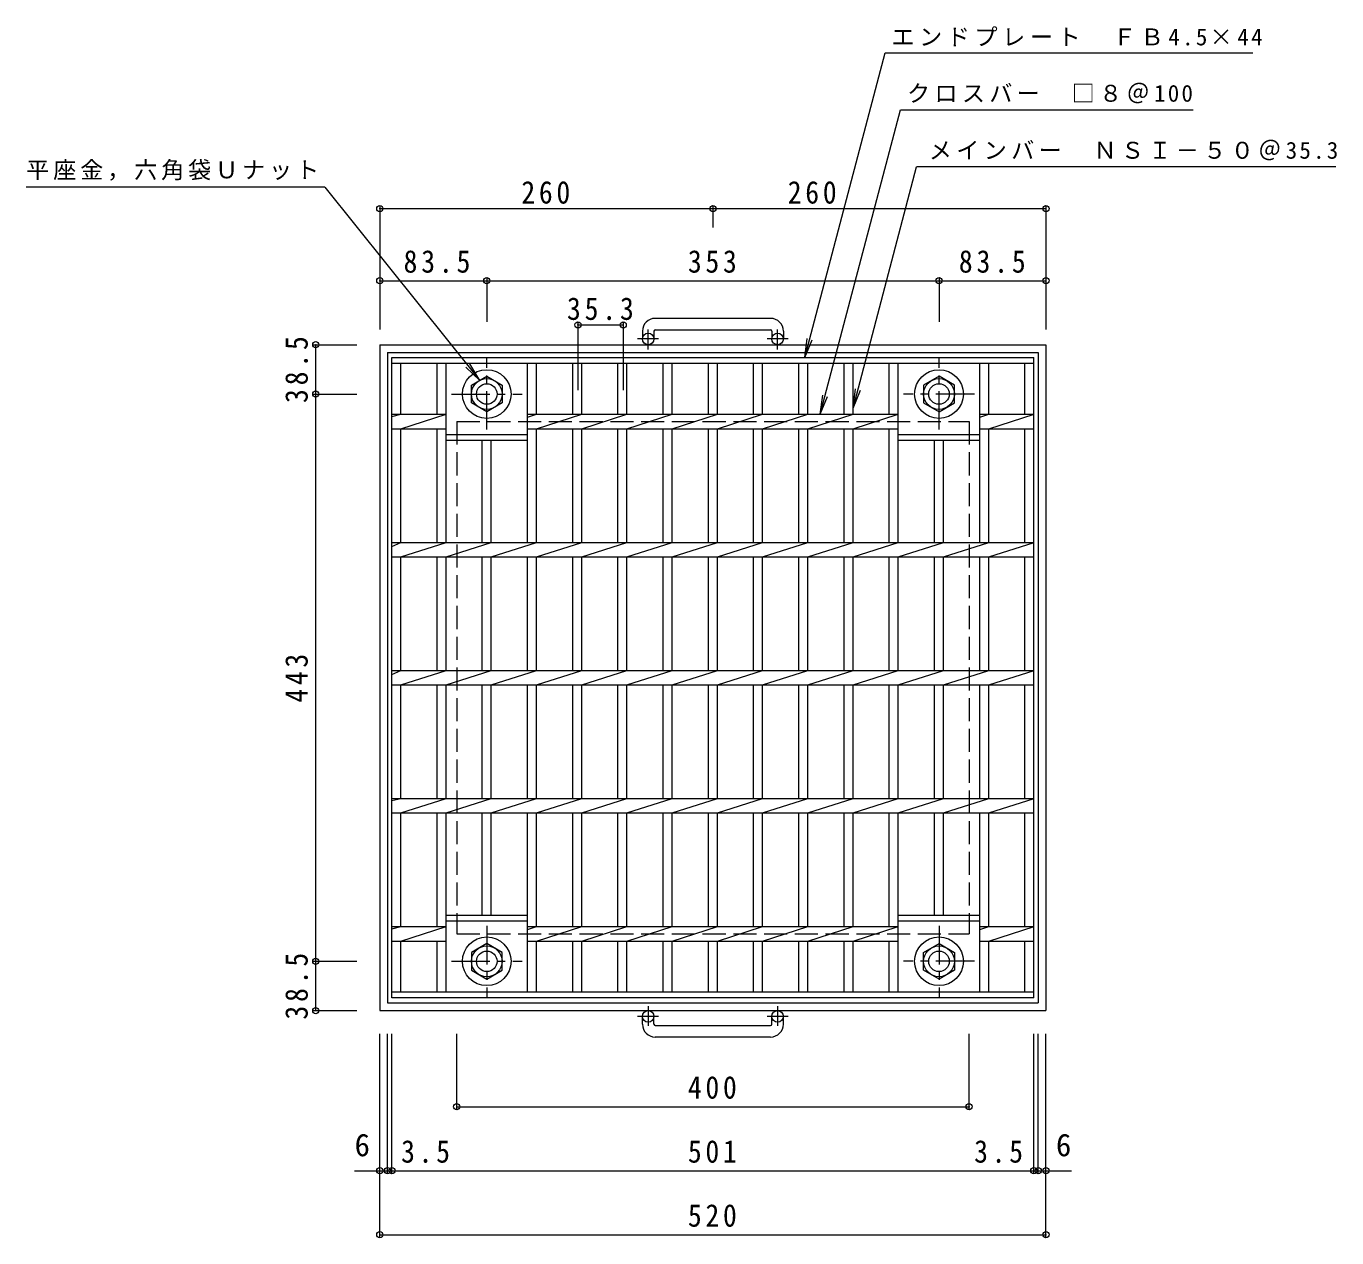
# Model space of a CAD drawing. Units: millimetres at full size, sheet at 1:6. Extents: x -841 to 962, y -827 to 765.
# Drawn here: x -841 to 182, y -181 to 765 of the extents above; entities that cross this region are included whole.
import ezdxf
from ezdxf.enums import TextEntityAlignment as Align

# ---------------------------------------------------------------- set-up
doc = ezdxf.new("R2010")
doc.units = ezdxf.units.MM
doc.header["$LTSCALE"] = 6
doc.header["$PDMODE"] = 32
doc.header["$PDSIZE"] = 4.8
doc.linetypes.add('CHAIN1', pattern=[8, 5, -1, 1, -1])
doc.linetypes.add('DASHED3', pattern=[4, 3, -1])
for name, color, linetype, lineweight in [('E-1', 2, 'Continuous', 9), ('E-2', 3, 'Continuous', 9), ('E-4', 7, 'Continuous', 9), ('E-5', 7, 'Continuous', 9)]:
    doc.layers.add(name, color=color, linetype=linetype, lineweight=lineweight)
doc.styles.add('ＭＳ ゴシック', font='')
doc.styles.get('ＭＳ ゴシック').set_extended_font_data('MS Gothic')

msp = doc.modelspace()

# ---------------------------------------------------------------- linework, layer by layer
at = {"layer": 'E-1'}
for p, q in [((-260.145, 537.202), (-350.145, 537.202)), ((-360.145, 527.202), (-360.145, 521.102)), ((-351.145, 527.202), (-351.145, 521.102)), ((-350.145, 528.202), (-260.145, 528.202)), ((-259.145, 527.202), (-259.145, 521.102)), ((-250.145, 527.202), (-250.145, 521.102)), ((-565.145, 516.602), (-565.145, -3.398)), ((-565.145, 516.602), (-45.145, 516.602)), ((-45.145, 516.602), (-45.145, -3.398)), ((-559.145, 510.602), (-559.145, 2.602)), ((-559.145, 510.602), (-51.145, 510.602)), ((-51.145, 510.602), (-51.145, 2.602)), ((-559.145, 2.602), (-51.145, 2.602)), ((-565.145, -3.398), (-45.145, -3.398)), ((-360.145, -13.999), (-360.145, -7.899)), ((-351.145, -13.999), (-351.145, -7.899)), ((-259.145, -13.999), (-259.145, -7.899)), ((-250.145, -13.999), (-250.145, -7.899)), ((-350.145, -14.999), (-260.145, -14.999)), ((-260.145, -23.999), (-350.145, -23.999))]:
    msp.add_line(p, q, dxfattribs=at)
at = {"layer": 'E-1', "linetype": 'CHAIN1'}
for p, q in [((-355.645, 512.994), (-355.645, 528.592)), ((-254.645, 512.994), (-254.645, 528.592)), ((-347.482, 521.102), (-363.889, 521.102)), ((-246.482, 521.102), (-262.889, 521.102)), ((-481.645, 450.466), (-481.645, 505.739)), ((-128.645, 450.466), (-128.645, 505.739)), ((-509.281, 478.102), (-454.008, 478.102)), ((-101.008, 478.102), (-156.281, 478.102)), ((-481.645, 62.738), (-481.645, 7.464)), ((-128.645, 62.738), (-128.645, 7.464)), ((-509.281, 35.101), (-454.008, 35.101)), ((-101.008, 35.101), (-156.282, 35.101)), ((-355.645, 0.208), (-355.645, -15.389)), ((-254.645, 0.208), (-254.645, -15.389)), ((-347.482, -7.899), (-363.889, -7.899)), ((-246.482, -7.899), (-262.889, -7.899))]:
    msp.add_line(p, q, dxfattribs=at)
at = {"layer": 'E-1', "linetype": 'DASHED3'}
for p, q in [((-505.145, 456.602), (-505.145, 56.601)), ((-505.145, 456.602), (-105.144, 456.602)), ((-105.144, 456.602), (-105.144, 56.601)), ((-505.145, 56.601), (-105.144, 56.601))]:
    msp.add_line(p, q, dxfattribs=at)
at = {"layer": 'E-1'}
for points in [[(-469.645, 485.03), (-469.645, 471.174), (-481.645, 464.245), (-493.645, 471.174), (-493.645, 485.03), (-481.645, 491.959)], [(-140.645, 485.03), (-140.645, 471.174), (-128.645, 464.245), (-116.645, 471.174), (-116.645, 485.03), (-128.645, 491.959)], [(-469.644, 28.173), (-469.644, 42.03), (-481.645, 48.958), (-493.644, 42.03), (-493.644, 28.173), (-481.645, 21.245)], [(-140.645, 28.173), (-140.645, 42.03), (-128.645, 48.958), (-116.645, 42.03), (-116.645, 28.173), (-128.645, 21.245)]]:
    msp.add_lwpolyline(points, close=True, dxfattribs=at)
for centre, radius in [((-355.645, 521.102), 4.5), ((-254.645, 521.102), 4.5), ((-481.645, 478.102), 19), ((-128.645, 478.102), 19), ((-481.645, 478.102), 12), ((-481.645, 478.102), 8), ((-128.645, 478.102), 12), ((-128.645, 478.102), 8), ((-481.645, 35.101), 19), ((-128.645, 35.101), 19), ((-481.645, 35.101), 12), ((-481.645, 35.101), 8), ((-128.645, 35.101), 12), ((-128.645, 35.101), 8), ((-355.645, -7.899), 4.5), ((-254.645, -7.899), 4.5)]:
    msp.add_circle(centre, radius, dxfattribs=at)
for centre, radius, start, end in [((-350.145, 527.202), 10, 90, 180), ((-260.145, 527.202), 10, 0, 90), ((-350.145, 527.202), 1, 90, 180), ((-260.145, 527.202), 1, 0, 90), ((-350.145, -13.999), 10, 180, 270), ((-350.145, -13.999), 1, 180, 270), ((-260.145, -13.999), 10, 270, 0), ((-260.145, -13.999), 1, 270, 0)]:
    msp.add_arc(centre, radius, start, end, dxfattribs=at)
at = {"layer": 'E-2'}
for p, q in [((-555.645, 6.601), (-555.645, 506.602)), ((-555.645, 506.602), (-54.645, 506.602)), ((-555.645, 502.102), (-54.645, 502.102)), ((-548.645, 462.251), (-548.645, 502.102)), ((-520.445, 462.251), (-520.445, 502.102)), ((-513.445, 462.251), (-513.445, 502.102)), ((-449.845, 362.251), (-449.845, 502.102)), ((-442.845, 462.251), (-442.845, 502.102)), ((-414.545, 462.251), (-414.545, 502.102)), ((-407.545, 462.251), (-407.545, 502.102)), ((-379.245, 462.251), (-379.245, 502.102)), ((-372.245, 462.251), (-372.245, 502.102)), ((-343.945, 462.251), (-343.945, 502.102)), ((-336.945, 462.251), (-336.945, 502.102)), ((-308.645, 462.251), (-308.645, 502.102)), ((-301.645, 462.251), (-301.645, 502.102)), ((-273.345, 462.251), (-273.345, 502.102)), ((-266.345, 462.251), (-266.345, 502.102)), ((-238.045, 462.251), (-238.045, 502.102)), ((-231.045, 462.251), (-231.045, 502.102)), ((-202.745, 462.251), (-202.745, 502.102)), ((-195.745, 462.251), (-195.745, 502.102)), ((-167.445, 462.251), (-167.445, 502.102)), ((-160.445, 362.251), (-160.445, 502.102)), ((-96.845, 362.251), (-96.845, 502.102)), ((-89.845, 462.251), (-89.845, 502.102)), ((-61.645, 462.251), (-61.645, 502.102)), ((-54.645, 6.601), (-54.645, 506.602)), ((-555.645, 460.57), (-548.645, 462.251)), ((-513.445, 362.251), (-513.445, 462.251)), ((-449.845, 462.251), (-160.445, 462.251)), ((-449.845, 460.011), (-442.845, 462.251)), ((-442.845, 450.952), (-407.545, 462.251)), ((-407.545, 450.952), (-372.245, 462.251)), ((-372.245, 450.952), (-336.945, 462.251)), ((-336.946, 450.952), (-301.646, 462.251)), ((-301.646, 450.952), (-266.346, 462.251)), ((-266.346, 450.952), (-231.046, 462.251)), ((-231.046, 450.952), (-195.746, 462.251)), ((-195.746, 450.952), (-160.446, 462.251)), ((-96.845, 462.251), (-54.645, 462.251)), ((-96.845, 460.011), (-89.846, 462.251)), ((-89.847, 450.952), (-54.446, 462.251)), ((-555.645, 450.952), (-513.445, 450.952)), ((-548.645, 362.251), (-548.645, 450.952)), ((-520.445, 362.251), (-520.445, 450.952)), ((-449.845, 450.952), (-160.445, 450.952)), ((-442.845, 362.251), (-442.845, 450.952)), ((-414.545, 362.251), (-414.545, 450.952)), ((-407.545, 362.251), (-407.545, 450.952)), ((-379.245, 362.251), (-379.245, 450.952)), ((-372.245, 362.251), (-372.245, 450.952)), ((-343.945, 362.251), (-343.945, 450.952)), ((-336.945, 362.251), (-336.945, 450.952)), ((-308.645, 362.251), (-308.645, 450.952)), ((-301.645, 362.251), (-301.645, 450.952)), ((-273.345, 362.251), (-273.345, 450.952)), ((-266.345, 362.251), (-266.345, 450.952)), ((-238.045, 362.251), (-238.045, 450.952)), ((-231.045, 362.251), (-231.045, 450.952)), ((-202.745, 362.251), (-202.745, 450.952)), ((-195.745, 362.251), (-195.745, 450.952)), ((-167.445, 362.251), (-167.445, 450.952)), ((-96.845, 450.952), (-54.645, 450.952)), ((-89.845, 362.251), (-89.845, 450.952)), ((-61.645, 362.251), (-61.645, 450.952)), ((-513.445, 446.602), (-449.845, 446.602)), ((-513.445, 442.102), (-449.845, 442.102)), ((-485.145, 362.251), (-485.145, 442.102)), ((-478.145, 362.251), (-478.145, 442.102)), ((-160.445, 446.602), (-96.845, 446.602)), ((-160.445, 442.102), (-96.845, 442.102)), ((-132.145, 362.251), (-132.145, 442.102)), ((-125.145, 362.251), (-125.145, 442.102)), ((-555.645, 362.251), (-54.645, 362.251)), ((-555.645, 359.16), (-548.645, 362.251)), ((-548.645, 350.952), (-513.445, 362.251)), ((-513.445, 350.952), (-478.145, 362.251)), ((-478.145, 350.952), (-442.845, 362.251)), ((-442.845, 350.952), (-407.545, 362.251)), ((-407.545, 350.952), (-372.245, 362.251)), ((-372.245, 350.952), (-336.945, 362.251)), ((-336.946, 350.952), (-301.646, 362.251)), ((-301.646, 350.952), (-266.346, 362.251)), ((-266.346, 350.952), (-231.046, 362.251)), ((-231.046, 350.952), (-195.746, 362.251)), ((-195.746, 350.952), (-160.446, 362.251)), ((-160.446, 350.952), (-125.146, 362.251)), ((-125.146, 350.952), (-89.846, 362.251)), ((-89.847, 350.952), (-54.446, 362.251)), ((-555.645, 350.952), (-54.645, 350.952)), ((-548.645, 262.252), (-548.645, 350.952)), ((-520.445, 262.252), (-520.445, 350.952)), ((-513.445, 262.252), (-513.445, 350.952)), ((-485.145, 262.252), (-485.145, 350.952)), ((-478.145, 262.252), (-478.145, 350.952)), ((-449.845, 262.252), (-449.845, 350.952)), ((-442.845, 262.252), (-442.845, 350.952)), ((-414.545, 262.252), (-414.545, 350.952)), ((-407.545, 262.252), (-407.545, 350.952)), ((-379.245, 262.252), (-379.245, 350.952)), ((-372.245, 262.252), (-372.245, 350.952)), ((-343.945, 262.252), (-343.945, 350.952)), ((-336.945, 262.252), (-336.945, 350.952)), ((-308.645, 262.252), (-308.645, 350.952)), ((-301.645, 262.252), (-301.645, 350.952)), ((-273.345, 262.252), (-273.345, 350.952)), ((-266.345, 262.252), (-266.345, 350.952)), ((-238.045, 262.252), (-238.045, 350.952)), ((-231.045, 262.252), (-231.045, 350.952)), ((-202.745, 262.252), (-202.745, 350.952)), ((-195.745, 262.252), (-195.745, 350.952)), ((-167.445, 262.252), (-167.445, 350.952)), ((-160.445, 262.252), (-160.445, 350.952)), ((-132.145, 262.252), (-132.145, 350.952)), ((-125.145, 262.252), (-125.145, 350.952)), ((-96.845, 262.252), (-96.845, 350.952)), ((-89.845, 262.252), (-89.845, 350.952)), ((-61.645, 262.252), (-61.645, 350.952)), ((-555.645, 262.252), (-54.645, 262.252)), ((-555.645, 259.16), (-548.645, 262.252)), ((-548.645, 250.952), (-513.445, 262.252)), ((-513.445, 250.952), (-478.145, 262.252)), ((-478.145, 250.952), (-442.845, 262.252)), ((-442.845, 250.952), (-407.545, 262.252)), ((-407.545, 250.952), (-372.245, 262.252)), ((-372.245, 250.952), (-336.945, 262.252)), ((-336.946, 250.952), (-301.646, 262.252)), ((-301.646, 250.952), (-266.346, 262.252)), ((-266.346, 250.952), (-231.046, 262.252)), ((-231.046, 250.952), (-195.746, 262.252)), ((-195.746, 250.952), (-160.446, 262.252)), ((-160.446, 250.952), (-125.146, 262.252)), ((-125.146, 250.952), (-89.846, 262.252)), ((-89.847, 250.952), (-54.446, 262.252)), ((-555.645, 250.951), (-54.645, 250.951)), ((-548.645, 162.252), (-548.645, 250.951)), ((-520.445, 162.252), (-520.445, 250.951)), ((-513.445, 162.252), (-513.445, 250.951)), ((-485.145, 162.252), (-485.145, 250.951)), ((-478.145, 162.252), (-478.145, 250.951)), ((-449.845, 162.252), (-449.845, 250.951)), ((-442.845, 162.252), (-442.845, 250.951)), ((-414.545, 162.252), (-414.545, 250.951)), ((-407.545, 162.252), (-407.545, 250.951)), ((-379.245, 162.252), (-379.245, 250.951)), ((-372.245, 162.252), (-372.245, 250.951)), ((-343.945, 162.252), (-343.945, 250.951)), ((-336.945, 162.252), (-336.945, 250.951)), ((-308.645, 162.252), (-308.645, 250.951)), ((-301.645, 162.252), (-301.645, 250.951)), ((-273.345, 162.252), (-273.345, 250.951)), ((-266.345, 162.252), (-266.345, 250.951)), ((-238.045, 162.252), (-238.045, 250.951)), ((-231.045, 162.252), (-231.045, 250.951)), ((-202.745, 162.252), (-202.745, 250.951)), ((-195.745, 162.252), (-195.745, 250.951)), ((-167.445, 162.252), (-167.445, 250.951)), ((-160.445, 162.252), (-160.445, 250.951)), ((-132.145, 162.252), (-132.145, 250.951)), ((-125.145, 162.252), (-125.145, 250.951)), ((-96.845, 162.252), (-96.845, 250.951)), ((-89.845, 162.252), (-89.845, 250.951)), ((-61.645, 162.252), (-61.645, 250.951)), ((-555.645, 162.252), (-54.645, 162.252)), ((-555.645, 160.57), (-548.645, 162.252)), ((-548.645, 150.952), (-513.445, 162.252)), ((-513.445, 150.952), (-478.145, 162.252)), ((-478.145, 150.952), (-442.845, 162.252)), ((-442.845, 150.952), (-407.545, 162.252)), ((-407.545, 150.952), (-372.245, 162.252)), ((-372.245, 150.952), (-336.945, 162.252)), ((-336.946, 150.952), (-301.646, 162.252)), ((-301.646, 150.952), (-266.346, 162.252)), ((-266.346, 150.952), (-231.046, 162.252)), ((-231.046, 150.952), (-195.746, 162.252)), ((-195.746, 150.952), (-160.446, 162.252)), ((-160.446, 150.952), (-125.146, 162.252)), ((-125.146, 150.952), (-89.846, 162.252)), ((-89.847, 150.952), (-54.446, 162.252)), ((-555.645, 150.951), (-54.645, 150.951)), ((-548.645, 62.252), (-548.645, 150.951)), ((-520.445, 62.252), (-520.445, 150.951)), ((-513.445, 62.252), (-513.445, 150.951)), ((-485.145, 71.101), (-485.145, 150.951)), ((-478.145, 71.101), (-478.145, 150.951)), ((-449.845, 11.101), (-449.845, 150.951)), ((-442.845, 62.252), (-442.845, 150.951)), ((-414.545, 62.252), (-414.545, 150.951)), ((-407.545, 62.252), (-407.545, 150.951)), ((-379.245, 62.252), (-379.245, 150.951)), ((-372.245, 62.252), (-372.245, 150.951)), ((-343.945, 62.252), (-343.945, 150.951)), ((-336.945, 62.252), (-336.945, 150.951)), ((-308.645, 62.252), (-308.645, 150.951)), ((-301.645, 62.252), (-301.645, 150.951)), ((-273.345, 62.252), (-273.345, 150.951)), ((-266.345, 62.252), (-266.345, 150.951)), ((-238.045, 62.252), (-238.045, 150.951)), ((-231.045, 62.252), (-231.045, 150.951)), ((-202.745, 62.252), (-202.745, 150.951)), ((-195.745, 62.252), (-195.745, 150.951)), ((-167.445, 62.252), (-167.445, 150.951)), ((-160.445, 11.101), (-160.445, 150.951)), ((-132.145, 71.101), (-132.145, 150.951)), ((-125.145, 71.101), (-125.145, 150.951)), ((-96.845, 11.101), (-96.845, 150.951)), ((-89.845, 62.252), (-89.845, 150.951)), ((-61.645, 62.252), (-61.645, 150.951)), ((-555.645, 60.57), (-548.645, 62.252)), ((-513.445, 71.101), (-449.845, 71.101)), ((-513.445, 66.601), (-449.845, 66.601)), ((-513.445, 11.101), (-513.445, 62.252)), ((-449.845, 62.252), (-160.446, 62.252)), ((-449.845, 60.011), (-442.845, 62.252)), ((-442.845, 50.952), (-407.545, 62.252)), ((-407.545, 50.952), (-372.245, 62.252)), ((-372.245, 50.952), (-336.945, 62.252)), ((-336.946, 50.952), (-301.646, 62.252)), ((-301.646, 50.952), (-266.346, 62.252)), ((-266.346, 50.952), (-231.046, 62.252)), ((-231.046, 50.952), (-195.746, 62.252)), ((-195.746, 50.952), (-160.446, 62.252)), ((-160.445, 71.101), (-96.845, 71.101)), ((-160.445, 66.601), (-96.845, 66.601)), ((-96.845, 62.252), (-54.645, 62.252)), ((-96.845, 60.012), (-89.846, 62.252)), ((-89.847, 50.952), (-54.446, 62.252)), ((-555.645, 50.951), (-513.445, 50.951)), ((-548.645, 11.101), (-548.645, 50.951)), ((-520.445, 11.101), (-520.445, 50.951)), ((-449.845, 50.951), (-160.445, 50.951)), ((-442.845, 11.101), (-442.845, 50.951)), ((-414.545, 11.101), (-414.545, 50.951)), ((-407.545, 11.101), (-407.545, 50.951)), ((-379.245, 11.101), (-379.245, 50.951)), ((-372.245, 11.101), (-372.245, 50.951)), ((-343.945, 11.101), (-343.945, 50.951)), ((-336.945, 11.101), (-336.945, 50.951)), ((-308.645, 11.101), (-308.645, 50.951)), ((-301.645, 11.101), (-301.645, 50.951)), ((-273.345, 11.101), (-273.345, 50.951)), ((-266.345, 11.101), (-266.345, 50.951)), ((-238.045, 11.101), (-238.045, 50.951)), ((-231.045, 11.101), (-231.045, 50.951)), ((-202.745, 11.101), (-202.745, 50.951)), ((-195.745, 11.101), (-195.745, 50.951)), ((-167.445, 11.101), (-167.445, 50.951)), ((-96.845, 50.951), (-54.645, 50.951)), ((-89.845, 11.101), (-89.845, 50.951)), ((-61.645, 11.101), (-61.645, 50.951)), ((-54.645, 11.101), (-555.645, 11.101)), ((-54.645, 6.601), (-555.645, 6.601))]:
    msp.add_line(p, q, dxfattribs=at)
for points in [[(-555.645, 462.251), (-513.445, 462.251), (-513.445, 462.251)], [(-548.645, 450.952), (-513.445, 462.251), (-513.445, 462.251)], [(-555.645, 62.252), (-513.445, 62.252), (-513.445, 62.252)], [(-548.645, 50.952), (-513.445, 62.252), (-513.445, 62.252)]]:
    msp.add_lwpolyline(points, dxfattribs=at)
at = {"layer": 'E-4'}
for p, q in [((-565.145, 624.757), (-565.145, 528.602)), ((-305.145, 624.757), (-305.145, 608.141)), ((-45.145, 624.757), (-45.145, 528.602)), ((-565.145, 622.957), (-305.145, 622.957)), ((-305.145, 622.957), (-45.145, 622.957)), ((-565.145, 568.402), (-565.145, 534.602)), ((-565.145, 566.602), (-481.645, 566.602)), ((-481.645, 568.402), (-481.645, 534.602)), ((-481.645, 566.602), (-128.645, 566.602)), ((-128.645, 568.402), (-128.645, 534.602)), ((-128.645, 566.602), (-45.144, 566.602)), ((-45.144, 568.402), (-45.144, 534.602)), ((-410.445, 533.92), (-410.445, 481.234)), ((-410.445, 532.12), (-375.145, 532.12)), ((-375.145, 533.92), (-375.145, 481.234)), ((-616.945, 516.602), (-583.145, 516.602)), ((-615.145, 478.102), (-615.145, 516.602)), ((-616.945, 478.102), (-583.145, 478.102)), ((-615.145, 35.101), (-615.145, 478.102)), ((-616.945, 35.101), (-583.145, 35.101)), ((-615.145, -3.399), (-615.145, 35.101)), ((-616.945, -3.399), (-583.145, -3.399)), ((-565.145, -180.199), (-565.145, -21.399)), ((-559.145, -130.199), (-559.145, -21.399)), ((-555.645, -130.199), (-555.645, -21.399)), ((-505.145, -80.199), (-505.145, -21.399)), ((-105.144, -80.199), (-105.144, -21.399)), ((-54.645, -130.199), (-54.645, -21.399)), ((-51.144, -130.199), (-51.144, -21.399)), ((-45.144, -180.199), (-45.144, -21.399)), ((-505.145, -78.399), (-105.144, -78.399)), ((-584.816, -128.399), (-559.145, -128.399)), ((-559.145, -128.399), (-555.645, -128.399)), ((-555.645, -128.399), (-54.645, -128.399)), ((-54.645, -128.399), (-51.144, -128.399)), ((-51.144, -128.399), (-25.344, -128.399)), ((-565.145, -178.399), (-45.144, -178.399))]:
    msp.add_line(p, q, dxfattribs=at)
for p in [(-565.145, 622.957), (-305.145, 622.957), (-45.145, 622.957), (-565.145, 566.602), (-481.645, 566.602), (-128.645, 566.602), (-45.144, 566.602), (-410.445, 532.12), (-375.145, 532.12), (-615.145, 516.602), (-615.145, 478.102), (-615.145, 35.101), (-615.145, -3.399), (-505.145, -78.399), (-105.144, -78.399), (-565.145, -128.399), (-559.145, -128.399), (-555.645, -128.399), (-54.645, -128.399), (-51.144, -128.399), (-45.144, -128.399), (-565.145, -178.399), (-45.144, -178.399)]:
    msp.add_point(p, dxfattribs=at)
at = {"layer": 'E-5'}
for p, q in [((-233.488, 506.602), (-170.755, 744.606)), ((-170.755, 744.606), (116.424, 744.606)), ((-221.307, 462.251), (-158.615, 700.106)), ((-158.615, 700.106), (69.814, 700.106)), ((-195.745, 467.177), (-146.296, 655.607)), ((181.08, 655.607), (-146.296, 655.607)), ((-608.153, 639.607), (-841.153, 639.607)), ((-233.488, 506.602), (-231.53, 521.474)), ((-233.488, 506.602), (-227.747, 520.46)), ((-487.142, 488.784), (-494.922, 501.609)), ((-195.745, 467.177), (-193.787, 482.048)), ((-195.745, 467.177), (-190.005, 481.035)), ((-221.307, 462.251), (-219.349, 477.123)), ((-221.307, 462.251), (-215.567, 476.11))]:
    msp.add_line(p, q, dxfattribs=at)
msp.add_lwpolyline([(-608.153, 639.607), (-487.142, 488.784), (-497.976, 499.159)], dxfattribs=at)

# ---------------------------------------------------------------- texts
at = {"layer": 'E-4', "color": 2, "style": 'ＭＳ ゴシック'}
for p in [(-584.816, -122.399), (-37.344, -122.399)]:
    msp.add_text('6', height=17.6, dxfattribs=at).set_placement(p, align=Align.BOTTOM_LEFT)
at = {"layer": 'E-4', "color": 2, "char_height": 17.6, "attachment_point": 7, "style": 'ＭＳ ゴシック'}
for s, insert in [('\\T1.27;\\W0.9;260', (-454.645, 626.557)), ('\\T1.27;\\W0.9;260', (-246.7, 626.557)), ('\\T1.28;\\W0.9;83.5', (-546.585, 572.602)), ('\\T1.27;\\W0.9;353', (-324.645, 572.602)), ('\\T1.28;\\W0.9;83.5', (-113.144, 572.602)), ('\\T1.28;\\W0.9;35.3', (-419.045, 535.72)), ('\\T1.27;\\W0.9;400', (-324.645, -72.399)), ('\\T1.27;\\W0.9;3.5', (-548.512, -122.399)), ('\\T1.27;\\W0.9;501', (-324.645, -122.399)), ('\\T1.27;\\W0.9;3.5', (-101.21, -122.399)), ('\\T1.27;\\W0.9;520', (-324.645, -172.399))]:
    msp.add_mtext(s, dxfattribs=dict(at, insert=insert))
at = {"layer": 'E-4', "color": 2, "char_height": 17.6, "attachment_point": 7, "rotation": 90, "style": 'ＭＳ ゴシック'}
for s, insert in [('\\T1.28;\\W0.9;38.5', (-621.145, 471.102)), ('\\T1.27;\\W0.9;443', (-621.145, 237.102)), ('\\T1.28;\\W0.9;38.5', (-621.145, -10.399))]:
    msp.add_mtext(s, dxfattribs=dict(at, insert=insert))
at = {"layer": 'E-5', "char_height": 13.2, "attachment_point": 7, "style": 'ＭＳ ゴシック'}
for s, insert in [('\\T1.2;エンドプレート\u3000ＦＢ4.5×44', (-165.755, 749.606)), ('\\T1.19;クロスバー\u3000□８＠100', (-153.615, 705.106)), ('\\T1.19;メインバー\u3000ＮＳＩ－５０＠35.3', (-136.58, 660.607)), ('\\T1.17;平座金，六角袋Ｕナット', (-841.153, 644.607))]:
    msp.add_mtext(s, dxfattribs=dict(at, insert=insert))

doc.saveas('drawing.dxf')
